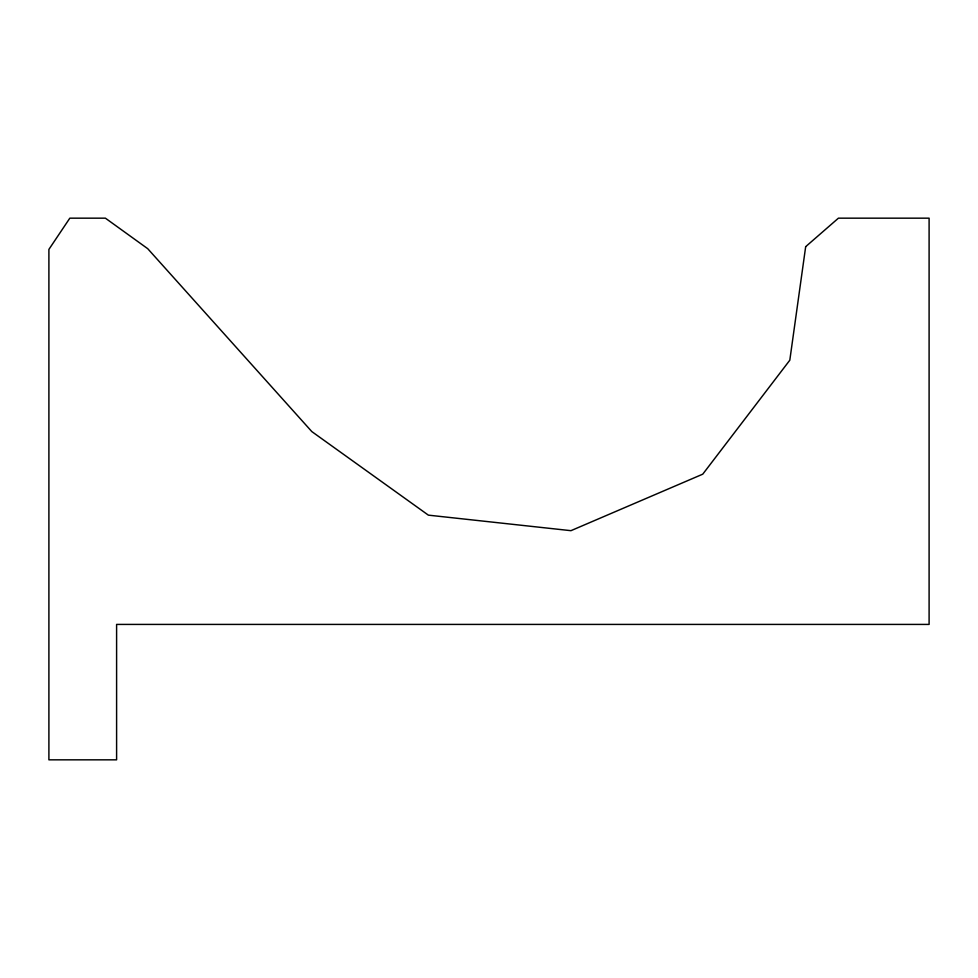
<?xml version="1.0" encoding="UTF-8"?>
<svg xmlns="http://www.w3.org/2000/svg" width="978" height="978" viewBox="0 0 978 978"><rect width="100%" height="100%" fill="white"/><g stroke="black" fill="none" stroke-linecap="round" stroke-linejoin="round"><path stroke-width="1.47" d="M805.676 246.664L789.808 360.21L702.754 474.171L570.944 530.675L428.376 515.149L311.823 431.591L147.715 248.681L105.392 218.167L69.829 218.167L48.9 249.402L48.9 759.833L116.602 759.833L116.602 624.416L929.1 624.416L929.1 218.167L838.427 218.167L805.676 246.664"/></g></svg>
